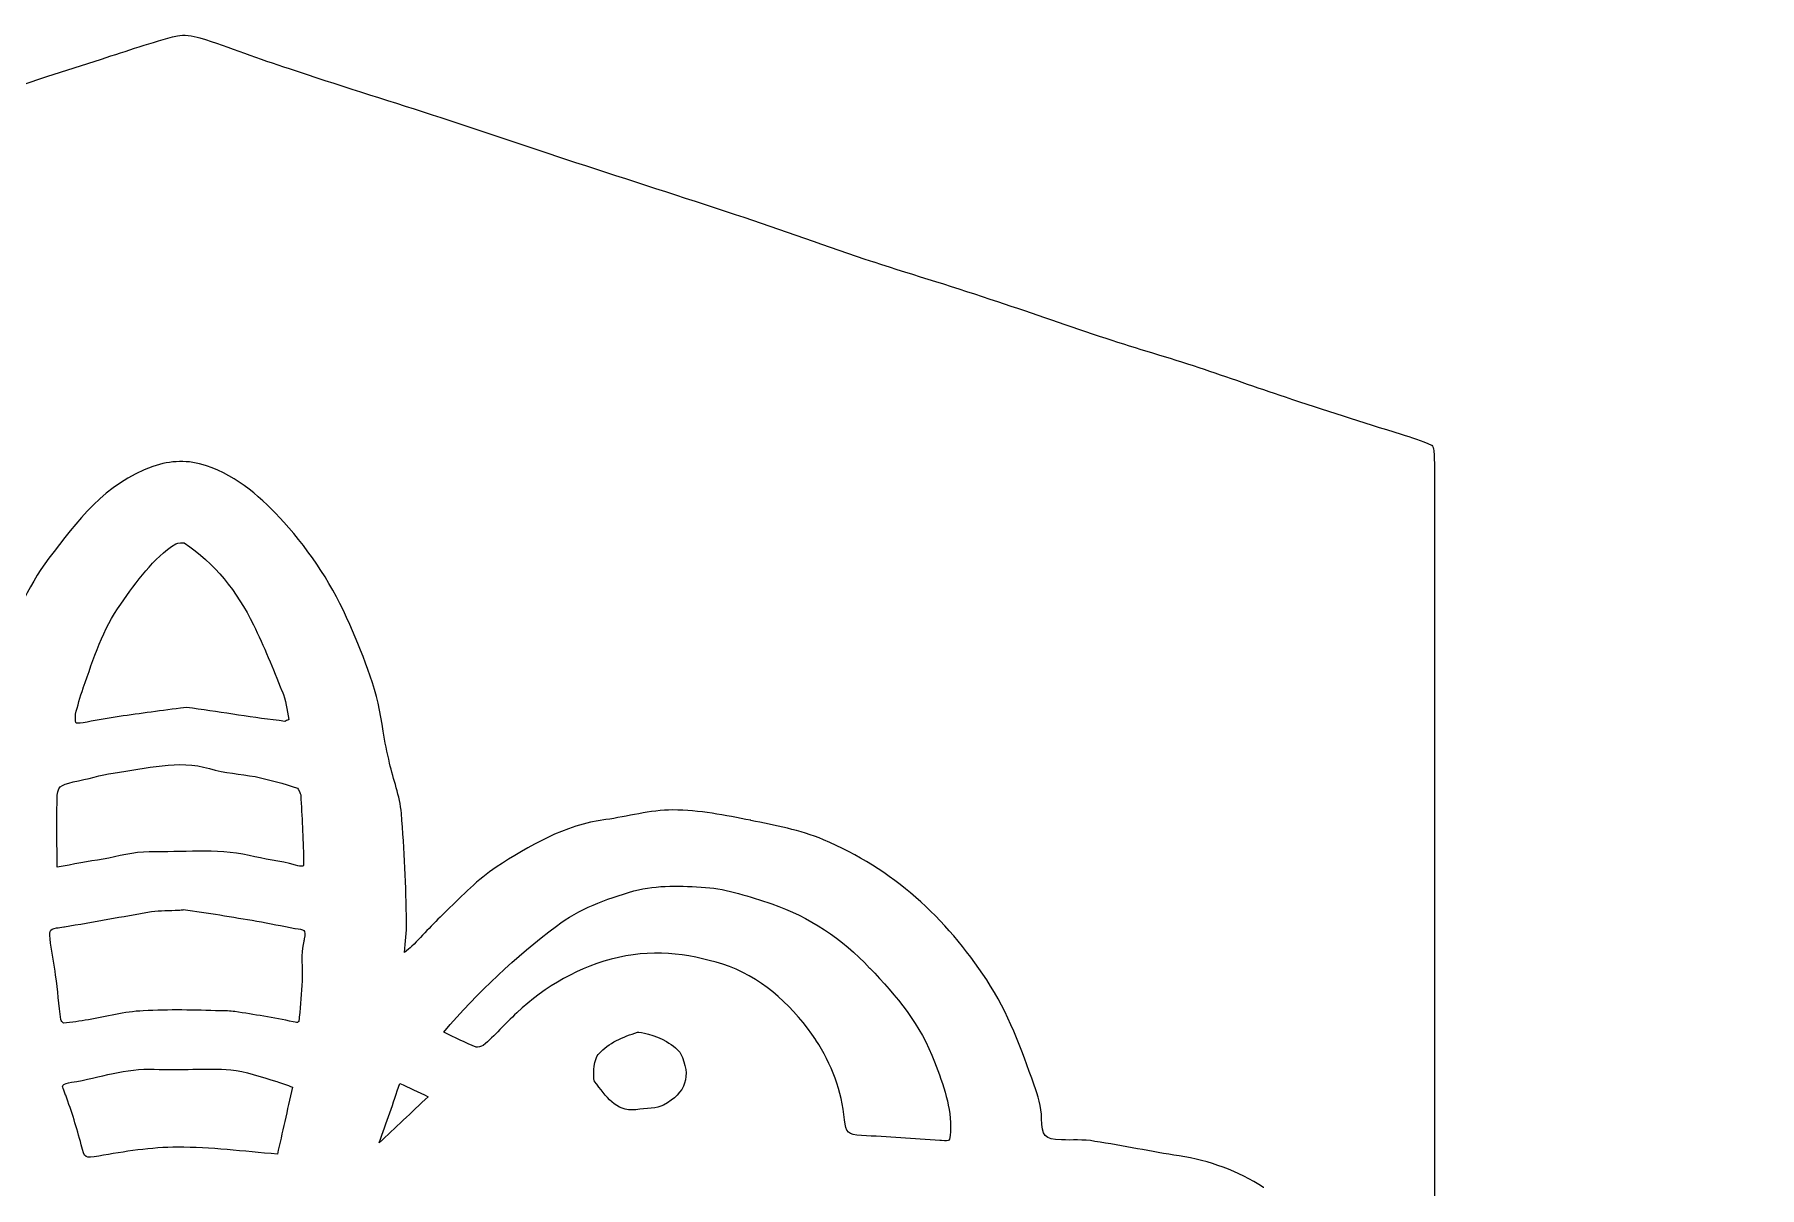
# Model space of a CAD drawing. Header units: millimetres. Extents: x -118 to 119, y -70 to 71.
# Drawn here: x -1.54 to 17.15, y -51.53 to -39.04 of the extents above; entities that cross this region are included whole.
import ezdxf

# ---------------------------------------------------------------- set-up
doc = ezdxf.new("R2010")
doc.units = ezdxf.units.MM
doc.layers.add('CUTOUTS', color=1, linetype='CONTINUOUS')
doc.layers.add('PERIMETER', color=5, linetype='CONTINUOUS')

msp = doc.modelspace()

# ---------------------------------------------------------------- linework, layer by layer
at = {"layer": 'CUTOUTS'}
for p, q in [((-1.407, -39.494), (-0.812, -39.304)), ((-2.265, -39.78), (-1.407, -39.494)), ((13.632, -43.916), (13.632, -52.753)), ((0.079, -44.543), (0.079, -44.543)), ((0.072, -48.518), (0.072, -48.513))]:
    msp.add_line(p, q, dxfattribs=at)
for centre, start, end in [((13.619, -43.439), 246.8012, 252.8311), ((0.109, -44.503), 233.1679, 236.9295), ((3.228, -50.051), 63.6864, 67.6199)]:
    msp.add_arc(centre, 0.05, start, end, dxfattribs=at)
for points, knots in [([(-0.812, -39.304), (-0.812, -39.304), (-0.812, -39.304), (-0.812, -39.304), (-0.542, -39.216), (-0.266, -39.122), (0.009, -39.051)], [-1.000094, -1.000094, -1.000094, -1.000094, -1, -1, -1, -0.001668, -0.001668, -0.001668, -0.001668]), ([(6.054, -40.986), (6.553, -41.153), (7.053, -41.335), (7.554, -41.502), (7.555, -41.502), (7.555, -41.502), (7.555, -41.502)], [-1, -1, -1, -1, 0, 0, 0, 0.00017, 0.00017, 0.00017, 0.00017]), ([(7.555, -41.502), (7.555, -41.502), (7.555, -41.502), (7.555, -41.502), (8, -41.646), (8.452, -41.78), (8.896, -41.931), (8.896, -41.931), (8.896, -41.931), (8.896, -41.931)], [-1.000192, -1.000192, -1.000192, -1.000192, -1, -1, -1, 0, 0, 0, 0.000204, 0.000204, 0.000204, 0.000204]), ([(8.896, -41.931), (8.896, -41.931), (8.896, -41.931), (8.896, -41.931), (9.284, -42.058), (9.673, -42.201), (10.071, -42.328)], [-1.000234, -1.000234, -1.000234, -1.000234, -1, -1, -1, 0, 0, 0, 0]), ([(12.015, -42.963), (12.429, -43.106), (12.85, -43.233), (13.27, -43.368), (13.27, -43.368), (13.27, -43.368), (13.271, -43.368)], [-1, -1, -1, -1, 0, 0, 0, 0.000605, 0.000605, 0.000605, 0.000605]), ([(13.271, -43.368), (13.271, -43.368), (13.271, -43.368), (13.272, -43.368), (13.381, -43.399), (13.49, -43.438), (13.599, -43.485)], [-1.002314, -1.002314, -1.002314, -1.002314, -1, -1, -1, 0, 0, 0, 0]), ([(13.604, -43.487), (13.609, -43.491), (13.624, -43.527), (13.624, -43.542), (13.624, -43.543), (13.624, -43.543), (13.624, -43.544)], [-0.7885337, -0.7885337, -0.7885337, -0.7885337, 0, 0, 0, 0.0131103, 0.0131103, 0.0131103, 0.0131103]), ([(13.624, -43.544), (13.624, -43.545), (13.624, -43.545), (13.624, -43.546), (13.632, -43.671), (13.632, -43.789), (13.632, -43.916)], [-1.004089, -1.004089, -1.004089, -1.004089, -1, -1, -1, 0, 0, 0, 0]), ([(-0.257, -43.717), (-0.257, -43.717), (-0.257, -43.717), (-0.257, -43.717), (-0.774, -43.898), (-1.082, -44.314), (-1.383, -44.711)], [-1.000019, -1.000019, -1.000019, -1.000019, -1, -1, -1, 0, 0, 0, 0]), ([(0.323, -43.709), (0.13, -43.642), (-0.066, -43.651), (-0.257, -43.717), (-0.257, -43.717), (-0.257, -43.717), (-0.257, -43.717)], [-0.9989439, -0.9989439, -0.9989439, -0.9989439, 0, 0, 0, 0.0000532, 0.0000532, 0.0000532, 0.0000532]), ([(1.162, -44.319), (1.162, -44.319), (1.162, -44.319), (1.162, -44.319), (0.93, -44.062), (0.669, -43.825), (0.323, -43.709)], [-1.000051, -1.000051, -1.000051, -1.000051, -1, -1, -1, 0, 0, 0, 0]), ([(1.877, -45.428), (1.701, -45.018), (1.459, -44.648), (1.162, -44.319), (1.162, -44.319), (1.162, -44.319), (1.162, -44.319)], [-1, -1, -1, -1, 0, 0, 0, 0.00004, 0.00004, 0.00004, 0.00004]), ([(-0.604, -45.207), (-0.604, -45.207), (-0.604, -45.207), (-0.604, -45.207), (-0.43, -44.96), (-0.258, -44.713), (-0.008, -44.553)], [-1.0000845, -1.0000845, -1.0000845, -1.0000845, -1, -1, -1, -0.0008419, -0.0008419, -0.0008419, -0.0008419]), ([(-1.383, -44.711), (-1.627, -45.028), (-1.763, -45.398), (-1.906, -45.754), (-1.906, -45.754), (-1.906, -45.755), (-1.906, -45.755)], [-0.999758, -0.999758, -0.999758, -0.999758, 0, 0, 0, 0.000289, 0.000289, 0.000289, 0.000289]), ([(-1.011, -46.116), (-1.011, -46.115), (-1.011, -46.115), (-1.011, -46.115), (-0.899, -45.796), (-0.797, -45.476), (-0.604, -45.207), (-0.604, -45.207), (-0.604, -45.207), (-0.604, -45.207)], [-1.000756, -1.000756, -1.000756, -1.000756, -1, -1, -1, 0, 0, 0, 0.000075, 0.000075, 0.000075, 0.000075]), ([(0.834, -45.43), (0.945, -45.667), (1.047, -45.903), (1.142, -46.148), (1.142, -46.148), (1.142, -46.149), (1.142, -46.149)], [-0.999137, -0.999137, -0.999137, -0.999137, 0, 0, 0, 0.001123, 0.001123, 0.001123, 0.001123]), ([(-1.095, -46.4), (-1.071, -46.318), (-1.048, -46.212), (-1.011, -46.116), (-1.011, -46.116), (-1.011, -46.116), (-1.011, -46.116)], [-0.9762707, -0.9762707, -0.9762707, -0.9762707, 0, 0, 0, 0.0022994, 0.0022994, 0.0022994, 0.0022994]), ([(1.142, -46.149), (1.142, -46.149), (1.142, -46.149), (1.143, -46.15), (1.184, -46.246), (1.2, -46.352), (1.215, -46.457)], [-1.0024517, -1.0024517, -1.0024517, -1.0024517, -1, -1, -1, -0.065452, -0.065452, -0.065452, -0.065452]), ([(0.044, -46.335), (-0.082, -46.351), (-0.2, -46.366), (-0.318, -46.382), (-0.318, -46.382), (-0.318, -46.382), (-0.318, -46.382)], [-0.9926548, -0.9926548, -0.9926548, -0.9926548, 0, 0, 0, 0.0003125, 0.0003125, 0.0003125, 0.0003125]), ([(-0.318, -46.382), (-0.318, -46.382), (-0.318, -46.382), (-0.319, -46.382), (-0.548, -46.414), (-0.779, -46.446), (-1.011, -46.494)], [-1.0001616, -1.0001616, -1.0001616, -1.0001616, -1, -1, -1, -0.0025351, -0.0025351, -0.0025351, -0.0025351]), ([(-0.687, -47.037), (-0.686, -47.037), (-0.686, -47.037), (-0.686, -47.037), (-0.324, -46.989), (0.017, -46.889), (0.357, -46.988)], [-1.000506, -1.000506, -1.000506, -1.000506, -1, -1, -1, 0, 0, 0, 0]), ([(-1.119, -47.132), (-0.962, -47.106), (-0.82, -47.052), (-0.687, -47.037), (-0.687, -47.037), (-0.687, -47.037), (-0.687, -47.037)], [-0.9946416, -0.9946416, -0.9946416, -0.9946416, 0, 0, 0, 0.0012689, 0.0012689, 0.0012689, 0.0012689]), ([(2.437, -47.475), (2.437, -47.475), (2.437, -47.475), (2.437, -47.475), (2.42, -47.282), (2.347, -47.106), (2.309, -46.929)], [-1.000241, -1.000241, -1.000241, -1.000241, -1, -1, -1, 0, 0, 0, 0]), ([(-1.294, -47.329), (-1.294, -47.329), (-1.294, -47.329), (-1.294, -47.329), (-1.294, -47.175), (-1.263, -47.17), (-1.119, -47.132)], [-1.0016124, -1.0016124, -1.0016124, -1.0016124, -1, -1, -1, -0.0054681, -0.0054681, -0.0054681, -0.0054681]), ([(1.31, -47.2), (1.319, -47.207), (1.345, -47.262), (1.345, -47.273), (1.345, -47.274), (1.345, -47.274), (1.345, -47.275)], [-0.8839043, -0.8839043, -0.8839043, -0.8839043, 0, 0, 0, 0.0144635, 0.0144635, 0.0144635, 0.0144635]), ([(1.345, -47.275), (1.345, -47.275), (1.345, -47.276), (1.345, -47.277), (1.361, -47.505), (1.369, -47.742), (1.377, -47.972)], [-1.002488, -1.002488, -1.002488, -1.002488, -1, -1, -1, -0.001274, -0.001274, -0.001274, -0.001274]), ([(-1.294, -48.056), (-1.295, -47.793), (-1.301, -47.557), (-1.294, -47.33), (-1.294, -47.33), (-1.294, -47.33), (-1.294, -47.329)], [-0.930977, -0.930977, -0.930977, -0.930977, 0, 0, 0, 0.0010917, 0.0010917, 0.0010917, 0.0010917]), ([(2.493, -48.654), (2.493, -48.654), (2.493, -48.653), (2.493, -48.653), (2.485, -48.264), (2.469, -47.866), (2.437, -47.475), (2.437, -47.475), (2.437, -47.475), (2.437, -47.475)], [-1.000437, -1.000437, -1.000437, -1.000437, -1, -1, -1, 0, 0, 0, 0.000113, 0.000113, 0.000113, 0.000113]), ([(6.223, -47.55), (6.223, -47.55), (6.223, -47.55), (6.223, -47.549), (5.945, -47.494), (5.664, -47.437), (5.379, -47.437)], [-1.000342, -1.000342, -1.000342, -1.000342, -1, -1, -1, 0, 0, 0, 0]), ([(4.651, -47.541), (4.201, -47.598), (3.821, -47.826), (3.463, -48.057), (3.463, -48.057), (3.463, -48.057), (3.463, -48.057)], [-1, -1, -1, -1, 0, 0, 0, 0.000305, 0.000305, 0.000305, 0.000305]), ([(7.01, -47.759), (6.757, -47.653), (6.484, -47.605), (6.223, -47.55), (6.223, -47.55), (6.223, -47.55), (6.223, -47.55)], [-1, -1, -1, -1, 0, 0, 0, 0.000362, 0.000362, 0.000362, 0.000362]), ([(0.787, -47.931), (0.787, -47.931), (0.787, -47.931), (0.787, -47.931), (0.418, -47.849), (0.057, -47.898), (-0.295, -47.89), (-0.295, -47.89), (-0.295, -47.89), (-0.295, -47.89)], [-1.000343, -1.000343, -1.000343, -1.000343, -1, -1, -1, 0, 0, 0, 0.000518, 0.000518, 0.000518, 0.000518]), ([(-0.295, -47.89), (-0.295, -47.89), (-0.296, -47.89), (-0.296, -47.89), (-0.464, -47.89), (-0.633, -47.939), (-0.796, -47.97)], [-1.0011664, -1.0011664, -1.0011664, -1.0011664, -1, -1, -1, -0.0026132, -0.0026132, -0.0026132, -0.0026132]), ([(1.29, -48.035), (1.117, -47.985), (0.95, -47.97), (0.787, -47.931), (0.787, -47.931), (0.787, -47.931), (0.787, -47.931)], [-1, -1, -1, -1, 0, 0, 0, 0.000733, 0.000733, 0.000733, 0.000733]), ([(1.377, -47.972), (1.377, -48.05), (1.38, -48.045), (1.359, -48.047), (1.348, -48.048), (1.324, -48.044), (1.29, -48.035)], [-0.9975821, -0.9975821, -0.9975821, -0.9975821, -0.3275227, -0.3275227, -0.3275227, 0, 0, 0, 0]), ([(3.463, -48.057), (3.463, -48.057), (3.463, -48.057), (3.463, -48.057), (3.266, -48.188), (3.097, -48.365), (2.932, -48.523)], [-1.000566, -1.000566, -1.000566, -1.000566, -1, -1, -1, 0, 0, 0, 0]), ([(-1.218, -48.704), (-1.217, -48.704), (-1.217, -48.704), (-1.216, -48.703), (-0.898, -48.648), (-0.589, -48.592), (-0.272, -48.537)], [-1.002136, -1.002136, -1.002136, -1.002136, -1, -1, -1, -0.000542, -0.000542, -0.000542, -0.000542]), ([(-0.272, -48.537), (-0.176, -48.522), (-0.082, -48.53), (0.026, -48.521), (0.041, -48.52), (0.056, -48.519), (0.072, -48.518)], [-0.998266, -0.998266, -0.998266, -0.998266, 0, 0, 0, 0.149129, 0.149129, 0.149129, 0.149129]), ([(6.451, -48.455), (6.856, -48.596), (7.214, -48.829), (7.51, -49.149), (7.51, -49.149), (7.51, -49.149), (7.51, -49.149)], [-1, -1, -1, -1, 0, 0, 0, 0.000462, 0.000462, 0.000462, 0.000462]), ([(-1.365, -48.879), (-1.377, -48.738), (-1.384, -48.734), (-1.3, -48.715), (-1.28, -48.711), (-1.253, -48.707), (-1.22, -48.704), (-1.219, -48.704), (-1.219, -48.704), (-1.218, -48.704)], [-0.997846, -0.997846, -0.997846, -0.997846, -0.194401, -0.194401, -0.194401, 0, 0, 0, 0.003927, 0.003927, 0.003927, 0.003927]), ([(0.87, -48.64), (1.004, -48.663), (1.147, -48.695), (1.283, -48.719), (1.283, -48.719), (1.284, -48.719), (1.284, -48.719)], [-1, -1, -1, -1, 0, 0, 0, 0.001994, 0.001994, 0.001994, 0.001994]), ([(1.284, -48.719), (1.284, -48.719), (1.284, -48.72), (1.285, -48.72), (1.381, -48.733), (1.406, -48.728), (1.384, -48.834), (1.382, -48.84), (1.381, -48.847), (1.378, -48.855), (1.378, -48.855), (1.378, -48.856), (1.378, -48.856)], [-1.002434, -1.002434, -1.002434, -1.002434, -1, -1, -1, -0.060111, -0.060111, -0.060111, 0, 0, 0, 0.00224, 0.00224, 0.00224, 0.00224]), ([(2.469, -48.98), (2.479, -48.865), (2.493, -48.761), (2.493, -48.654), (2.493, -48.654), (2.493, -48.654), (2.493, -48.654)], [-0.7593477, -0.7593477, -0.7593477, -0.7593477, 0, 0, 0, 0.0012601, 0.0012601, 0.0012601, 0.0012601]), ([(1.378, -48.856), (1.378, -48.856), (1.378, -48.857), (1.378, -48.857), (1.343, -49.005), (1.368, -49.151), (1.361, -49.286)], [-1.002396, -1.002396, -1.002396, -1.002396, -1, -1, -1, 0, 0, 0, 0]), ([(5.992, -49.131), (5.991, -49.131), (5.991, -49.131), (5.991, -49.131), (5.605, -49.002), (5.213, -48.936), (4.789, -49.034)], [-1.001145, -1.001145, -1.001145, -1.001145, -1, -1, -1, 0, 0, 0, 0]), ([(4.789, -49.034), (4.359, -49.131), (4.001, -49.343), (3.687, -49.633), (3.687, -49.634), (3.687, -49.634), (3.687, -49.634)], [-0.9998436, -0.9998436, -0.9998436, -0.9998436, 0, 0, 0, 0.0001529, 0.0001529, 0.0001529, 0.0001529]), ([(6.929, -49.928), (6.929, -49.928), (6.929, -49.928), (6.929, -49.928), (6.695, -49.581), (6.386, -49.287), (5.993, -49.132), (5.993, -49.131), (5.992, -49.131), (5.992, -49.131)], [-1.000255, -1.000255, -1.000255, -1.000255, -1, -1, -1, 0, 0, 0, 0.001122, 0.001122, 0.001122, 0.001122]), ([(7.51, -49.149), (7.51, -49.149), (7.51, -49.149), (7.511, -49.149), (7.802, -49.449), (8.067, -49.769), (8.214, -50.164), (8.214, -50.164), (8.214, -50.164), (8.214, -50.164)], [-1.000487, -1.000487, -1.000487, -1.000487, -1, -1, -1, 0, 0, 0, 0.000041, 0.000041, 0.000041, 0.000041]), ([(1.361, -49.286), (1.353, -49.421), (1.345, -49.547), (1.329, -49.68), (1.329, -49.68), (1.329, -49.68), (1.329, -49.68)], [-0.9995991, -0.9995991, -0.9995991, -0.9995991, 0, 0, 0, 0.0003951, 0.0003951, 0.0003951, 0.0003951]), ([(-0.955, -49.708), (-0.955, -49.708), (-0.955, -49.708), (-0.955, -49.708), (-1.047, -49.723), (-1.137, -49.739), (-1.226, -49.746)], [-1.0005602, -1.0005602, -1.0005602, -1.0005602, -1, -1, -1, -0.0370622, -0.0370622, -0.0370622, -0.0370622]), ([(-0.361, -49.612), (-0.568, -49.621), (-0.76, -49.677), (-0.955, -49.708), (-0.955, -49.708), (-0.955, -49.708), (-0.955, -49.708)], [-1, -1, -1, -1, 0, 0, 0, 0.000269, 0.000269, 0.000269, 0.000269]), ([(1.329, -49.68), (1.329, -49.68), (1.329, -49.68), (1.329, -49.681), (1.323, -49.739), (1.332, -49.745), (1.262, -49.732)], [-1.000747, -1.000747, -1.000747, -1.000747, -1, -1, -1, -0.0051662, -0.0051662, -0.0051662, -0.0051662]), ([(3.687, -49.634), (3.686, -49.634), (3.686, -49.634), (3.686, -49.634), (3.558, -49.754), (3.447, -49.88), (3.324, -49.988)], [-1.00037, -1.00037, -1.00037, -1.00037, -1, -1, -1, -0.0044916, -0.0044916, -0.0044916, -0.0044916]), ([(4.575, -50.077), (4.685, -49.96), (4.835, -49.892), (4.996, -49.845), (4.997, -49.845), (4.997, -49.845), (4.997, -49.845)], [-0.9984554, -0.9984554, -0.9984554, -0.9984554, 0, 0, 0, 0.0009708, 0.0009708, 0.0009708, 0.0009708]), ([(4.997, -49.845), (4.997, -49.845), (4.997, -49.845), (4.997, -49.845), (5.016, -49.839), (5.188, -49.875), (5.309, -49.945), (5.383, -49.987), (5.444, -50.04), (5.462, -50.074)], [-1.0015589, -1.0015589, -1.0015589, -1.0015589, -1, -1, -1, -0.3792375, -0.3792375, -0.3792375, -0.0026592, -0.0026592, -0.0026592, -0.0026592]), ([(4.529, -50.376), (4.529, -50.376), (4.528, -50.376), (4.528, -50.375), (4.522, -50.368), (4.512, -50.225), (4.543, -50.138), (4.553, -50.11), (4.566, -50.087), (4.575, -50.077)], [-1.004355, -1.004355, -1.004355, -1.004355, -1, -1, -1, -0.249865, -0.249865, -0.249865, -0.003609, -0.003609, -0.003609, -0.003609]), ([(7.239, -50.792), (7.206, -50.483), (7.1, -50.189), (6.929, -49.929), (6.929, -49.928), (6.929, -49.928), (6.929, -49.928)], [-1, -1, -1, -1, 0, 0, 0, 0.000345, 0.000345, 0.000345, 0.000345]), ([(8.214, -50.164), (8.214, -50.164), (8.214, -50.164), (8.214, -50.164), (8.309, -50.418), (8.401, -50.657), (8.386, -50.921)], [-1.000066, -1.000066, -1.000066, -1.000066, -1, -1, -1, 0, 0, 0, 0]), ([(-1.202, -50.526), (-1.202, -50.526), (-1.202, -50.525), (-1.202, -50.525), (-1.238, -50.433), (-1.242, -50.423), (-1.223, -50.411), (-1.214, -50.404), (-1.185, -50.394), (-1.137, -50.386)], [-1.001202, -1.001202, -1.001202, -1.001202, -1, -1, -1, -0.332874, -0.332874, -0.332874, 0, 0, 0, 0]), ([(4.977, -50.684), (4.75, -50.705), (4.66, -50.54), (4.53, -50.377), (4.529, -50.377), (4.529, -50.377), (4.529, -50.376)], [-0.9979434, -0.9979434, -0.9979434, -0.9979434, 0, 0, 0, 0.0018073, 0.0018073, 0.0018073, 0.0018073]), ([(-1.033, -51.063), (-1.033, -51.063), (-1.033, -51.063), (-1.033, -51.063), (-1.081, -50.878), (-1.137, -50.702), (-1.201, -50.526), (-1.201, -50.526), (-1.201, -50.526), (-1.202, -50.526)], [-1.000451, -1.000451, -1.000451, -1.000451, -1, -1, -1, 0, 0, 0, 0.000992, 0.000992, 0.000992, 0.000992]), ([(7.422, -50.962), (7.422, -50.962), (7.422, -50.962), (7.422, -50.962), (7.274, -50.954), (7.254, -50.932), (7.239, -50.792)], [-1.000291, -1.000291, -1.000291, -1.000291, -1, -1, -1, 0, 0, 0, 0]), ([(9.589, -51.009), (9.589, -51.009), (9.589, -51.009), (9.588, -51.009), (9.402, -51.002), (9.382, -50.969), (9.374, -50.78)], [-1.0011159, -1.0011159, -1.0011159, -1.0011159, -1, -1, -1, -0.0016989, -0.0016989, -0.0016989, -0.0016989]), ([(8.273, -51.017), (7.986, -50.993), (7.708, -50.978), (7.422, -50.962), (7.422, -50.962), (7.422, -50.962), (7.422, -50.962)], [-1, -1, -1, -1, 0, 0, 0, 0.000161, 0.000161, 0.000161, 0.000161]), ([(8.386, -50.921), (8.379, -51.032), (8.385, -51.022), (8.29, -51.018), (8.284, -51.018), (8.279, -51.018), (8.273, -51.017)], [-0.9992407, -0.9992407, -0.9992407, -0.9992407, -0.0548642, -0.0548642, -0.0548642, -0.0024722, -0.0024722, -0.0024722, -0.0024722]), ([(9.952, -51.026), (9.823, -51), (9.702, -51.017), (9.59, -51.009), (9.589, -51.009), (9.589, -51.009), (9.589, -51.009)], [-0.9971205, -0.9971205, -0.9971205, -0.9971205, 0, 0, 0, 0.0018571, 0.0018571, 0.0018571, 0.0018571]), ([(-0.843, -51.185), (-0.995, -51.207), (-0.995, -51.214), (-1.033, -51.063), (-1.033, -51.063), (-1.033, -51.063), (-1.033, -51.063)], [-0.9988814, -0.9988814, -0.9988814, -0.9988814, 0, 0, 0, 0.0005197, 0.0005197, 0.0005197, 0.0005197]), ([(11.781, -51.525), (11.781, -51.525), (11.781, -51.525), (11.78, -51.525), (11.504, -51.347), (11.196, -51.233), (10.864, -51.184)], [-1.000183, -1.000183, -1.000183, -1.000183, -1, -1, -1, 0, 0, 0, 0])]:
    msp.add_open_spline(points, degree=3, knots=knots, dxfattribs=at)
for points in [[(0.009, -39.051), (0.074, -39.038), (0.171, -39.052), (0.254, -39.074)], [(0.254, -39.074), (0.576, -39.176), (0.893, -39.303), (1.22, -39.407)], [(1.22, -39.407), (1.737, -39.582), (2.253, -39.74), (2.769, -39.907)], [(2.769, -39.907), (3.284, -40.073), (3.807, -40.256), (4.324, -40.423)], [(4.324, -40.423), (4.904, -40.613), (5.475, -40.796), (6.054, -40.986)], [(10.071, -42.328), (10.406, -42.44), (10.747, -42.535), (11.079, -42.645)], [(11.079, -42.645), (11.387, -42.748), (11.697, -42.859), (12.015, -42.963)], [(-0.008, -44.553), (0.013, -44.541), (0.078, -44.542), (0.079, -44.543)], [(0.082, -44.545), (0.414, -44.761), (0.654, -45.07), (0.834, -45.43)], [(2.238, -46.585), (2.19, -46.171), (2.036, -45.794), (1.877, -45.428)], [(0.173, -46.335), (0.129, -46.326), (0.084, -46.325), (0.044, -46.335)], [(1.174, -46.477), (0.836, -46.437), (0.505, -46.382), (0.173, -46.335)], [(-1.088, -46.496), (-1.09, -46.494), (-1.098, -46.465), (-1.095, -46.4)], [(-1.011, -46.494), (-1.059, -46.5), (-1.085, -46.497), (-1.088, -46.496)], [(1.215, -46.457), (1.203, -46.465), (1.179, -46.476), (1.174, -46.477)], [(2.309, -46.929), (2.285, -46.816), (2.254, -46.699), (2.238, -46.585)], [(0.357, -46.988), (0.523, -47.038), (0.691, -47.045), (0.853, -47.076)], [(0.853, -47.076), (1.007, -47.107), (1.162, -47.153), (1.31, -47.2)], [(5.379, -47.437), (5.131, -47.437), (4.884, -47.51), (4.651, -47.541)], [(8.779, -49.278), (8.338, -48.604), (7.758, -48.073), (7.01, -47.759)], [(-0.796, -47.97), (-0.955, -47.992), (-1.119, -48.026), (-1.294, -48.056)], [(4.116, -48.694), (4.362, -48.509), (4.649, -48.4), (4.956, -48.314)], [(4.956, -48.314), (5.216, -48.245), (5.472, -48.26), (5.733, -48.275)], [(5.733, -48.275), (5.97, -48.291), (6.212, -48.376), (6.451, -48.455)], [(0.072, -48.513), (0.337, -48.551), (0.604, -48.596), (0.87, -48.64)], [(2.932, -48.523), (2.795, -48.652), (2.676, -48.787), (2.55, -48.913)], [(2.895, -49.844), (3.27, -49.401), (3.674, -49.029), (4.116, -48.694)], [(-1.31, -49.227), (-1.326, -49.106), (-1.35, -48.995), (-1.365, -48.879)], [(2.55, -48.913), (2.527, -48.935), (2.501, -48.955), (2.469, -48.98)], [(-1.255, -49.707), (-1.278, -49.553), (-1.286, -49.388), (-1.31, -49.227)], [(9.292, -50.416), (9.157, -50.026), (9.013, -49.633), (8.779, -49.278)], [(-1.226, -49.746), (-1.235, -49.74), (-1.252, -49.715), (-1.255, -49.707)], [(0.475, -49.612), (0.198, -49.604), (-0.081, -49.596), (-0.361, -49.612)], [(0.633, -49.621), (0.58, -49.612), (0.522, -49.612), (0.475, -49.612)], [(1.262, -49.732), (1.054, -49.684), (0.839, -49.653), (0.633, -49.621)], [(3.247, -50.005), (3.132, -49.957), (3.016, -49.904), (2.895, -49.844)], [(3.324, -49.988), (3.308, -49.999), (3.251, -50.006), (3.251, -50.006)], [(5.462, -50.074), (5.58, -50.319), (5.522, -50.5), (5.276, -50.634)], [(-1.137, -50.386), (-0.829, -50.338), (-0.547, -50.229), (-0.243, -50.244)], [(-0.243, -50.244), (0.04, -50.26), (0.317, -50.229), (0.588, -50.252)], [(0.588, -50.252), (0.745, -50.267), (0.909, -50.328), (1.086, -50.377)], [(1.086, -50.377), (1.139, -50.396), (1.196, -50.416), (1.257, -50.439)], [(1.257, -50.439), (1.2, -50.688), (1.144, -50.935), (1.093, -51.165)], [(2.196, -51.042), (2.274, -50.822), (2.351, -50.608), (2.418, -50.398)], [(2.418, -50.398), (2.519, -50.444), (2.616, -50.491), (2.727, -50.542)], [(9.374, -50.78), (9.374, -50.651), (9.332, -50.527), (9.292, -50.416)], [(2.727, -50.542), (2.543, -50.714), (2.369, -50.881), (2.196, -51.042)], [(5.276, -50.634), (5.209, -50.671), (5.088, -50.667), (4.977, -50.684)], [(10.864, -51.184), (10.564, -51.137), (10.263, -51.074), (9.952, -51.026)], [(0.014, -51.089), (-0.277, -51.089), (-0.566, -51.137), (-0.843, -51.185)], [(1.093, -51.165), (0.722, -51.133), (0.369, -51.089), (0.014, -51.089)]]:
    msp.add_open_spline(points, degree=3, dxfattribs=at)
at = {"layer": 'PERIMETER'}
msp.add_open_spline([(25.05, -69.881), (25.033, -69.881), (25.017, -69.881), (25, -69.881), (-15.873, -69.881), (-56.747, -69.881), (-97.62, -69.881), (-101.146, -69.881), (-101.638, -69.881), (-102.29, -69.83), (-104.496, -69.657), (-106.646, -69.049), (-108.616, -68.041), (-110.555, -67.048), (-112.281, -65.687), (-113.699, -64.034), (-115.117, -62.38), (-116.199, -60.465), (-116.884, -58.397), (-117.733, -55.833), (-117.733, -53.752), (-117.733, -52.891), (-117.733, -51.538), (-117.733, -50.185), (-117.733, -48.831), (-117.733, -48.814), (-117.733, -48.798), (-117.733, -48.781)], degree=3, knots=[-0.005, -0.005, -0.005, -0.005, 0, 0, 0, 12.262004, 12.262004, 12.262004, 13.319741, 13.319741, 13.319741, 16.897002, 16.897002, 16.897002, 20.41849, 20.41849, 20.41849, 23.940267, 23.940267, 23.940267, 28.308431, 28.308431, 28.308431, 35.181467, 35.181467, 35.181467, 35.266104, 35.266104, 35.266104, 35.266104], dxfattribs=at)

doc.saveas('drawing.dxf')
